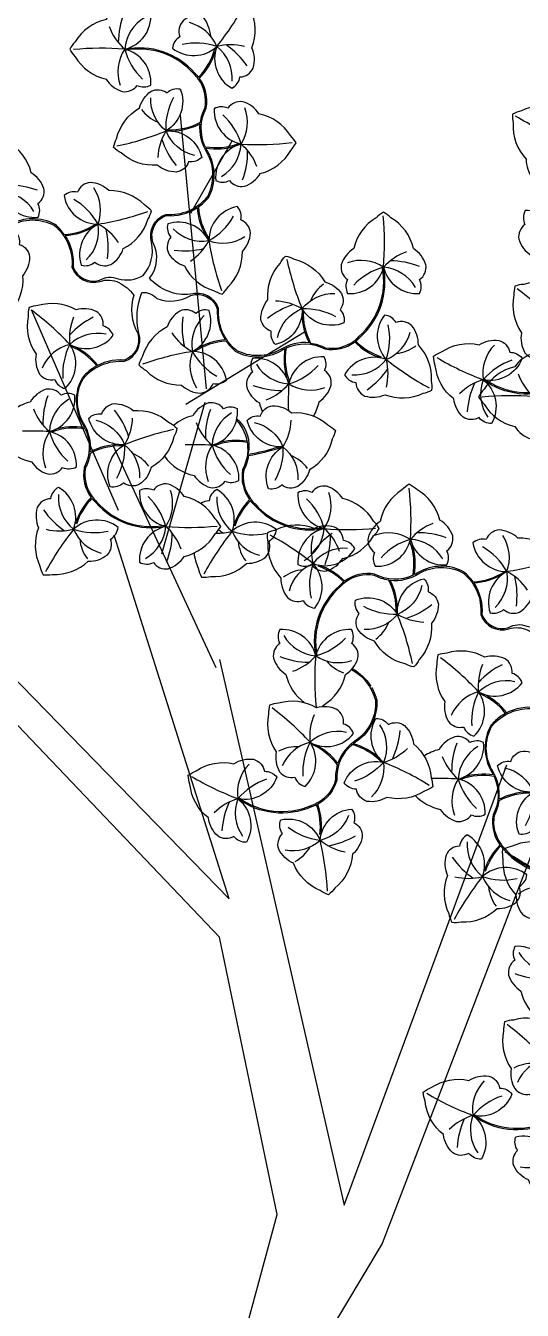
# Model space of a CAD drawing. Header units: millimetres. Extents: x 234.09 to 238.61, y 162.01 to 166.57.
# Drawn here: x 236.8 to 237.402, y 164.106 to 165.661 of the extents above; entities that cross this region are included whole.
import ezdxf

# ---------------------------------------------------------------- set-up
doc = ezdxf.new("R2010")
doc.units = ezdxf.units.MM
for name, color, linetype in [('62', 62, 'Continuous'), ('63', 63, 'Continuous'), ('CauleArvore', 253, 'Continuous')]:
    doc.layers.add(name, color=color, linetype=linetype)

msp = doc.modelspace()

# ---------------------------------------------------------------- linework, layer by layer
at = {"layer": '62'}
for points in [[(237.0651, 165.6359, 0.127493), (237.0316, 165.6358, 0.236268), (236.9984, 165.6648)], [(237.0501, 165.594, 0.249386), (237.0316, 165.6358, 0.13922), (236.9897, 165.6381, 0.13922)], [(236.9605, 165.5015, -0.127493), (236.9701, 165.5336, -0.236268), (236.9517, 165.5736)], [(237.005, 165.504, -0.249386), (236.9701, 165.5336, -0.13922), (236.9797, 165.5744, -0.13922)], [(237.0374, 165.4786, 0.249386), (237.061, 165.5177, 0.13922), (237.0388, 165.5533, 0.13922)], [(237.0803, 165.4904, 0.127493), (237.061, 165.5177, 0.236268), (237.0656, 165.5615)], [(236.81, 165.4362, 0.249386), (236.7708, 165.4598, 0.13922), (236.7352, 165.4376, 0.13922)], [(236.9126, 165.3984, 0.127493), (236.8877, 165.4208, 0.236268), (236.8826, 165.4646)], [(236.8733, 165.3774, 0.249386), (236.8877, 165.4208, 0.13922), (236.8582, 165.4507, 0.13922)], [(236.9786, 165.4153, 0.249386), (237.022, 165.4008, 0.13922), (237.0519, 165.4303, 0.13922)], [(236.9996, 165.376, 0.127493), (237.022, 165.4008, 0.236268), (237.0657, 165.4059)], [(237.1027, 165.3281, -0.127493), (237.1348, 165.3185, -0.236268), (237.1748, 165.3368)], [(237.1052, 165.2836, -0.249386), (237.1348, 165.3185, -0.13922), (237.1756, 165.3088, -0.13922)], [(236.8581, 165.3083, 0.127493), (236.8534, 165.2752, 0.236268), (236.82, 165.2465)], [(237.0164, 165.31, 0.249386), (237.002, 165.2666, 0.13922), (237.0315, 165.2367, 0.13922)], [(236.8975, 165.2874, 0.249386), (236.8534, 165.2752, 0.13922), (236.8452, 165.234, 0.13922)], [(236.9771, 165.289, 0.127493), (237.002, 165.2666, 0.236268), (237.0071, 165.2228)], [(237.1952, 165.2385, 0.249386), (237.237, 165.257, 0.13922), (237.2393, 165.2989, 0.13922)], [(237.2371, 165.2235, 0.127493), (237.237, 165.257, 0.236268), (237.266, 165.2901)], [(237.0797, 165.2512, 0.249386), (237.1189, 165.2275, 0.13922), (237.1545, 165.2498, 0.13922)], [(237.0916, 165.2082, 0.127493), (237.1189, 165.2275, 0.236268), (237.1627, 165.223)], [(236.8094, 165.197, 0.127493), (236.8287, 165.1697, 0.236268), (236.8241, 165.1259)], [(236.8524, 165.2088, 0.249386), (236.8287, 165.1697, 0.13922), (236.8509, 165.134, 0.13922)], [(236.8848, 165.1834, -0.249386), (236.9197, 165.1538, -0.13922), (236.91, 165.1129, -0.13922)], [(236.9292, 165.1859, -0.127493), (236.9197, 165.1538, -0.236268), (236.938, 165.1138)], [(237.0065, 165.1805, 0.127493), (237.0258, 165.1532, 0.236268), (237.0212, 165.1094)], [(237.0494, 165.1923, 0.249386), (237.0258, 165.1532, 0.13922), (237.048, 165.1175, 0.13922)], [(237.0768, 165.1808, -0.249386), (237.1117, 165.1512, -0.13922), (237.102, 165.1103, -0.13922)], [(237.1212, 165.1833, -0.127493), (237.1117, 165.1512, -0.236268), (237.13, 165.1112)], [(236.8397, 165.0934, 0.249386), (236.8581, 165.0515, 0.13922), (236.9, 165.0492, 0.13922)], [(237.0317, 165.0908, 0.249386), (237.0501, 165.0489, 0.13922), (237.092, 165.0466, 0.13922)], [(237.2936, 165.0585, 0.127493), (237.2663, 165.0392, 0.236268), (237.2225, 165.0438)], [(236.8247, 165.0514, 0.127493), (236.8581, 165.0515, 0.236268), (236.8913, 165.0226)], [(237.0306, 165.0468, 0.073906), (237.0501, 165.0489, 0.236268), (237.0833, 165.02)], [(237.1481, 165.0433, 0.127493), (237.1482, 165.0098, 0.236268), (237.1193, 164.9766)], [(237.3055, 165.0156, 0.249386), (237.2663, 165.0392, 0.13922), (237.2307, 165.017, 0.13922)], [(237.4081, 164.9778, 0.127493), (237.3832, 165.0002, 0.236268), (237.3781, 165.0439)], [(237.1901, 165.0283, 0.249386), (237.1482, 165.0098, 0.13922), (237.1459, 164.9679, 0.13922)], [(237.3688, 164.9568, 0.249386), (237.3832, 165.0002, 0.13922), (237.3537, 165.0301, 0.13922)], [(237.28, 164.9832, -0.249386), (237.2505, 164.9483, -0.13922), (237.2096, 164.9579, -0.13922)], [(237.2825, 164.9387, -0.127493), (237.2505, 164.9483, -0.236268), (237.2104, 164.9299)], [(237.3536, 164.8877, 0.127493), (237.3489, 164.8545, 0.236268), (237.3155, 164.8258)], [(237.393, 164.8668, 0.249386), (237.3489, 164.8545, 0.13922), (237.3406, 164.8134, 0.13922)], [(237.1495, 164.8266, 0.127493), (237.1446, 164.7935, 0.236268), (237.111, 164.7651)], [(237.1887, 164.8054, 0.249386), (237.1446, 164.7935, 0.13922), (237.136, 164.7524, 0.13922)], [(237.2289, 164.8147, -0.249386), (237.2336, 164.7692, -0.13922), (237.1984, 164.7464, -0.13922)], [(237.2627, 164.7858, -0.127493), (237.2336, 164.7692, -0.236268), (237.2192, 164.7276)], [(237.3049, 164.7764, 0.127493), (237.3242, 164.749, 0.236268), (237.3196, 164.7052)], [(237.3478, 164.7882, 0.249386), (237.3242, 164.749, 0.13922), (237.3464, 164.7134, 0.13922)], [(237.3802, 164.7627, -0.249386), (237.4152, 164.7332, -0.13922), (237.4055, 164.6923, -0.13922)], [(237.1913, 164.7048, -0.249386), (237.1568, 164.6748, -0.13922), (237.1179, 164.6905, -0.13922)], [(237.1871, 164.6605, -0.127493), (237.1568, 164.6748, -0.236268), (237.1145, 164.6627)], [(237.3351, 164.6728, 0.249386), (237.3536, 164.6309, 0.13922), (237.3955, 164.6286, 0.13922)], [(237.3202, 164.6308, 0.127493), (237.3536, 164.6309, 0.236268), (237.3868, 164.602)], [(237.4344, 164.4431, 0.127493), (237.4295, 164.41, 0.236268), (237.3959, 164.3816)], [(237.472, 164.277, -0.127493), (237.4417, 164.2913, -0.236268), (237.3994, 164.2792)]]:
    msp.add_lwpolyline(points, format="xyb", dxfattribs=at)
for centre, radius, start, end in [((237.0107, 165.6398), 0.0985, 158.483, 179.4589), ((236.7683, 165.8475), 0.3378, 321.2118, 331.7714), ((236.9641, 165.6825), 0.0667, 199.4906, 228.5531), ((236.9686, 165.6288), 0.0487, 119.6574, 175.67), ((236.9778, 165.6436), 0.0467, 5.6141, 37.1536), ((236.8909, 165.2959), 0.3378, 85.0591, 95.6188), ((236.9609, 165.6052), 0.0492, 146.1879, 199.3614), ((236.9943, 165.6522), 0.0768, 194.8643, 226.5674), ((236.9872, 165.5565), 0.0985, 34.6356, 55.6115), ((236.9779, 165.5874), 0.0467, 216.393, 247.9324), ((237.2339, 165.2537), 0.3378, 51.2118, 61.7714), ((236.8417, 165.8461), 0.3378, 281.7752, 292.3348), ((237.0588, 165.5537), 0.0985, 197.935, 218.9109), ((237.0828, 165.8549), 0.3378, 266.2981, 276.8577), ((236.9705, 165.5085), 0.0985, 339.7219, 0.6979), ((236.7801, 165.3694), 0.0985, 69.7219, 90.6979), ((236.835, 165.7545), 0.3378, 278.9788, 289.5384), ((236.8971, 165.3977), 0.3378, 355.0591, 5.6188), ((236.8419, 165.487), 0.079, 273.5334, 303.1581), ((236.8015, 165.3919), 0.0985, 352.4026, 13.3785), ((237.3557, 165.4535), 0.3378, 188.9788, 199.5384), ((236.9931, 165.487), 0.0985, 262.4026, 283.3785), ((237.2837, 165.3244), 0.0667, 109.4906, 138.5531), ((237.4473, 165.4469), 0.3378, 191.7752, 202.3348), ((237.2063, 165.3277), 0.0492, 56.1879, 109.3614), ((237.2534, 165.2943), 0.0768, 104.8643, 136.5674), ((237.23, 165.32), 0.0487, 29.6574, 85.67), ((237.241, 165.2779), 0.0985, 68.483, 89.4589), ((237.1886, 165.3107), 0.0467, 126.393, 157.9324), ((237.1929, 165.0724), 0.3378, 42.5222, 53.0818), ((237.1549, 165.2298), 0.0985, 107.935, 128.9109), ((236.6062, 165.0449), 0.3378, 42.9618, 53.5214), ((236.9256, 165.2198), 0.0985, 116.3856, 137.3616), ((237.0882, 165.2955), 0.0985, 172.4026, 193.3785), ((237.2447, 165.3108), 0.0467, 275.6141, 307.1536), ((237.4031, 165.2399), 0.0492, 135.4956, 188.6691), ((237.0547, 164.9329), 0.3378, 98.9788, 109.5384), ((237.4487, 165.5203), 0.3378, 231.2118, 241.7714), ((237.4712, 165.5495), 0.3378, 239.2382, 249.7979), ((237.4134, 165.183), 0.0768, 108.2896, 139.9927), ((237.1577, 165.3014), 0.0985, 304.6356, 325.6115), ((237.1096, 165.318), 0.0985, 249.7219, 270.6979), ((237.456, 165.2057), 0.3378, 176.2981, 181.7574), ((237.3732, 165.1684), 0.0667, 106.3039, 135.3664), ((237.4335, 165.1873), 0.0985, 155.3981, 176.374), ((237.4, 165.2151), 0.0487, 159.187, 215.1996), ((237.4596, 165.2619), 0.0667, 199.4906, 228.5531), ((236.9192, 165.1789), 0.0985, 159.7219, 180.6979), ((237.3864, 164.8753), 0.3378, 85.0591, 95.6188), ((236.831, 165.1337), 0.0985, 17.935, 38.9109), ((237.1162, 165.1624), 0.0985, 159.7219, 180.6979), ((236.8069, 164.8325), 0.3378, 86.2981, 91.8134), ((237.0481, 164.8413), 0.3378, 101.7752, 112.3348), ((237.004, 164.816), 0.3378, 86.2981, 91.8134), ((236.9118, 165.1), 0.0467, 36.393, 67.9324), ((237.1038, 165.0974), 0.0467, 36.393, 67.9324), ((236.9292, 165.061), 0.3378, 356.2981, 6.8577), ((236.8955, 165.0351), 0.0768, 14.8643, 46.5674), ((236.9289, 165.0822), 0.0492, 326.1879, 19.3614), ((237.0875, 165.0325), 0.0768, 14.8643, 46.5674), ((237.1209, 165.0796), 0.0492, 326.1879, 19.3614), ((236.9026, 165.1309), 0.0985, 214.6356, 235.6115), ((236.9212, 165.0585), 0.0487, 299.6574, 355.67), ((236.9988, 165.3914), 0.3378, 265.0591, 275.6188), ((236.9256, 165.0049), 0.0667, 19.4906, 48.5531), ((237.1215, 164.8399), 0.3378, 141.2118, 151.7714), ((236.912, 165.0438), 0.0467, 185.6141, 217.1536), ((236.8791, 165.0476), 0.0985, 338.483, 359.4589), ((237.3135, 164.8373), 0.3378, 141.2118, 151.7714), ((237.0946, 165.1283), 0.0985, 231.9295, 235.6115), ((236.9366, 164.7465), 0.3378, 51.2118, 61.7714), ((237.1132, 165.0559), 0.0487, 299.6574, 355.67), ((237.2276, 164.9654), 0.0985, 124.6356, 145.6115), ((237.1908, 165.3888), 0.3378, 265.0591, 275.6188), ((237.1176, 165.0023), 0.0667, 19.4906, 48.5531), ((237.0711, 165.045), 0.0985, 338.483, 359.4589), ((237.2756, 164.9487), 0.0985, 69.7219, 90.6979), ((237.1039, 165.0412), 0.0467, 185.6141, 217.1536), ((237.3305, 165.3339), 0.3378, 278.9788, 289.5384), ((237.1405, 164.956), 0.0467, 95.6141, 127.1536), ((237.3374, 165.0664), 0.079, 273.5334, 303.1581), ((237.297, 164.9713), 0.0985, 352.4026, 13.3785), ((237.2303, 165.037), 0.0985, 287.935, 308.9109), ((236.938, 164.8199), 0.3378, 11.7752, 22.3348), ((237.1967, 164.9561), 0.0467, 306.393, 337.9324), ((237.1552, 164.9468), 0.0487, 209.6574, 265.67), ((237.1318, 164.9725), 0.0768, 284.8643, 316.5674), ((237.1015, 164.9423), 0.0667, 289.4906, 318.5531), ((237.4881, 164.8691), 0.3378, 175.0591, 185.6188), ((237.1789, 164.9391), 0.0492, 236.1879, 289.3614), ((237.1442, 164.9889), 0.0985, 248.483, 269.4589), ((237.2005, 164.9218), 0.0467, 219.4615, 251.001), ((237.1017, 164.6243), 0.3378, 42.9618, 53.5214), ((237.4211, 164.7992), 0.0985, 116.3856, 137.3616), ((236.8956, 164.5652), 0.3378, 42.5222, 53.0818), ((237.1557, 164.8161), 0.0985, 334.1591, 355.1351), ((237.4147, 164.7583), 0.0985, 159.7219, 180.6979), ((237.1288, 164.7415), 0.0467, 86.9246, 118.464), ((237.1058, 164.7326), 0.0492, 135.4956, 188.6691), ((237.1101, 164.4548), 0.3378, 57.9993, 68.5589), ((237.1739, 165.0423), 0.3378, 239.2382, 249.7979), ((237.1161, 164.6758), 0.0768, 108.2896, 139.9927), ((237.3024, 164.4119), 0.3378, 86.2981, 91.8134), ((237.0759, 164.6612), 0.0667, 106.3039, 135.3664), ((237.1362, 164.6801), 0.0985, 155.3981, 176.374), ((237.1027, 164.7079), 0.0487, 159.187, 215.1996), ((237.1503, 164.7655), 0.0985, 279.2455, 300.2214), ((237.1048, 164.6907), 0.0467, 297.7034, 329.2429), ((236.8285, 164.5951), 0.3378, 3.0856, 13.6452), ((237.398, 164.7103), 0.0985, 214.6356, 235.6115), ((237.2215, 164.363), 0.3378, 51.2118, 61.7714), ((237.6169, 164.4193), 0.3378, 141.2118, 151.7714), ((237.4074, 164.6232), 0.0467, 185.6141, 217.1536), ((237.4254, 164.5725), 0.0467, 95.6141, 127.1536), ((237.4401, 164.5633), 0.0487, 209.6574, 265.67), ((237.4291, 164.6053), 0.0985, 248.483, 269.4589), ((237.1805, 164.1817), 0.3378, 42.5222, 53.0818), ((237.4137, 164.358), 0.0467, 86.9246, 118.464), ((237.3907, 164.3491), 0.0492, 135.4956, 188.6691), ((237.4588, 164.6588), 0.3378, 239.2382, 249.7979), ((237.401, 164.2923), 0.0768, 108.2896, 139.9927), ((237.3608, 164.2777), 0.0667, 106.3039, 135.3664), ((237.3876, 164.3244), 0.0487, 159.187, 215.1996), ((237.4211, 164.2966), 0.0985, 155.3981, 176.374)]:
    msp.add_arc(centre, radius, start, end, dxfattribs=at)
at = {"layer": '63'}
for points in [[(237.0316, 165.6358, 0.367619), (237.05, 165.5853, 0.244009), (237.0596, 165.599, 0.287728), (237.0758, 165.6098, 0.1746), (237.0742, 165.6344, 0.205226), (237.0725, 165.6807, 0.068851), (237.0687, 165.6912, 0.068851), (237.0575, 165.6907, 0.205226), (237.0141, 165.6747, 0.1746), (236.9907, 165.6669, 0.287728), (236.9869, 165.6477, 0.244009), (236.9778, 165.6337, 0.367619)], [(236.8975, 165.6687, 0.205226), (236.86, 165.6415, 0.068851), (236.8534, 165.6325, 0.068851), (236.86, 165.6235, 0.205226), (236.8975, 165.5963, 0.1746), (236.917, 165.5813, 0.287728), (236.935, 165.5888, 0.244009), (236.9517, 165.5891, 0.367619), (236.92, 165.6325, 0.367619), (236.9517, 165.676, 0.244009), (236.935, 165.6762, 0.287728), (236.917, 165.6837, 0.1746)], [(236.9701, 165.5336, -0.367619), (237.0133, 165.5016, -0.244009), (236.9975, 165.4963, -0.287728), (236.9825, 165.4838, -0.1746), (236.9594, 165.4923, -0.205226), (236.9155, 165.5071, -0.068851), (236.9065, 165.5137, -0.068851), (236.9101, 165.5242, -0.205226), (236.9378, 165.5614, -0.1746), (236.9519, 165.5816, -0.287728), (236.9713, 165.5798, -0.244009), (236.9873, 165.5845, -0.367619)], [(237.061, 165.5177, 0.367619), (237.0303, 165.4736, 0.244009), (237.047, 165.4737, 0.287728), (237.0651, 165.4666, 0.1746), (237.0843, 165.482, 0.205226), (237.1212, 165.51, 0.068851), (237.1276, 165.5192, 0.068851), (237.1208, 165.528, 0.205226), (237.0827, 165.5544, 0.1746), (237.0629, 165.569, 0.287728), (237.0451, 165.5611, 0.244009), (237.0284, 165.5605, 0.367619)], [(237.4455, 165.517, 0.367619), (237.496, 165.5355, 0.244009), (237.4823, 165.545, 0.287728), (237.4715, 165.5612, 0.1746), (237.447, 165.5596, 0.205226), (237.4007, 165.5579, 0.068851), (237.3901, 165.5541, 0.068851), (237.3906, 165.543, 0.205226), (237.4066, 165.4995, 0.1746), (237.4145, 165.4762, 0.287728), (237.4336, 165.4724, 0.244009), (237.4476, 165.4633, 0.367619)], [(236.7708, 165.4598, 0.367619), (236.815, 165.4291, 0.244009), (236.8149, 165.4458, 0.287728), (236.822, 165.4639, 0.1746), (236.8066, 165.4831, 0.205226), (236.7785, 165.52, 0.068851), (236.7694, 165.5265, 0.068851), (236.7605, 165.5196, 0.205226), (236.7341, 165.4815, 0.1746), (236.7196, 165.4617, 0.287728), (236.7274, 165.4439, 0.244009), (236.7281, 165.4272, 0.367619)], [(236.8877, 165.4208, 0.367619), (236.8674, 165.371, 0.244009), (236.8837, 165.3748, 0.287728), (236.903, 165.3718, 0.1746), (236.9183, 165.3911, 0.205226), (236.9481, 165.4265, 0.068851), (236.9524, 165.4368, 0.068851), (236.9438, 165.444, 0.205226), (236.9009, 165.4614, 0.1746), (236.8783, 165.4713, 0.287728), (236.8627, 165.4596, 0.244009), (236.8465, 165.4554, 0.367619)], [(237.022, 165.4008, 0.367619), (236.9722, 165.4211, 0.244009), (236.9759, 165.4049, 0.287728), (236.973, 165.3856, 0.1746), (236.9923, 165.3703, 0.205226), (237.0277, 165.3404, 0.068851), (237.038, 165.3361, 0.068851), (237.0452, 165.3447, 0.205226), (237.0626, 165.3877, 0.1746), (237.0724, 165.4102, 0.287728), (237.0608, 165.4259, 0.244009), (237.0566, 165.442, 0.367619)], [(237.2699, 165.3911, 0.205226), (237.2427, 165.4286, 0.068851), (237.2337, 165.4352, 0.068851), (237.2247, 165.4286, 0.205226), (237.1975, 165.3911, 0.1746), (237.1825, 165.3716, 0.287728), (237.19, 165.3536, 0.244009), (237.1902, 165.3369, 0.367619), (237.2337, 165.3686, 0.367619), (237.2772, 165.3369, 0.244009), (237.2774, 165.3536, 0.287728), (237.2849, 165.3716, 0.1746)], [(236.755, 165.3689, -0.367619), (236.787, 165.4121, -0.244009), (236.7922, 165.3963, -0.287728), (236.8047, 165.3813, -0.1746), (236.7963, 165.3582, -0.205226), (236.7815, 165.3143, -0.068851), (236.7749, 165.3053, -0.068851), (236.7643, 165.3089, -0.205226), (236.7271, 165.3366, -0.1746), (236.707, 165.3507, -0.287728), (236.7088, 165.3701, -0.244009), (236.704, 165.3861, -0.367619)], [(237.1348, 165.3185, -0.367619), (237.1028, 165.2752, -0.244009), (237.0975, 165.2911, -0.287728), (237.085, 165.306, -0.1746), (237.0935, 165.3291, -0.205226), (237.1082, 165.3731, -0.068851), (237.1148, 165.3821, -0.068851), (237.1254, 165.3784, -0.205226), (237.1626, 165.3508, -0.1746), (237.1827, 165.3367, -0.287728), (237.181, 165.3172, -0.244009), (237.1857, 165.3012, -0.367619)], [(237.4419, 165.3007, 0.367619), (237.4946, 165.3113, 0.244009), (237.4825, 165.3228, 0.287728), (237.4743, 165.3405, 0.1746), (237.4498, 165.3426, 0.205226), (237.4037, 165.3479, 0.068851), (237.3928, 165.3458, 0.068851), (237.3916, 165.3347, 0.205226), (237.4008, 165.2893, 0.1746), (237.405, 165.265, 0.287728), (237.4233, 165.2584, 0.244009), (237.4358, 165.2473, 0.367619)], [(236.8534, 165.2752, 0.367619), (236.9061, 165.2862, 0.244009), (236.8939, 165.2975, 0.287728), (236.8855, 165.3152, 0.1746), (236.861, 165.3171, 0.205226), (236.8149, 165.3221, 0.068851), (236.804, 165.3198, 0.068851), (236.8029, 165.3087, 0.205226), (236.8125, 165.2634, 0.1746), (236.8169, 165.2392, 0.287728), (236.8353, 165.2327, 0.244009), (236.8478, 165.2217, 0.367619)], [(237.002, 165.2666, 0.367619), (237.0223, 165.3164, 0.244009), (237.006, 165.3126, 0.287728), (236.9868, 165.3156, 0.1746), (236.9714, 165.2963, 0.205226), (236.9416, 165.2609, 0.068851), (236.9373, 165.2505, 0.068851), (236.9459, 165.2434, 0.205226), (236.9889, 165.226, 0.1746), (237.0114, 165.2161, 0.287728), (237.0271, 165.2277, 0.244009), (237.0432, 165.232, 0.367619)], [(237.237, 165.257, 0.367619), (237.1865, 165.2385, 0.244009), (237.2002, 165.229, 0.287728), (237.211, 165.2127, 0.1746), (237.2355, 165.2143, 0.205226), (237.2818, 165.2161, 0.068851), (237.2924, 165.2198, 0.068851), (237.2919, 165.231, 0.205226), (237.2759, 165.2745, 0.1746), (237.268, 165.2978, 0.287728), (237.2489, 165.3016, 0.244009), (237.2349, 165.3107, 0.367619)], [(237.3187, 165.2092, -0.205226), (237.2964, 165.2498, -0.068851), (237.2942, 165.2608, -0.068851), (237.304, 165.2661, -0.205226), (237.3495, 165.2748, -0.1746), (237.3735, 165.2801, -0.287728), (237.3866, 165.2656, -0.244009), (237.4017, 165.2583, -0.367619), (237.3545, 165.2324, -0.367619), (237.3647, 165.1796, -0.244009), (237.3495, 165.1865, -0.287728), (237.33, 165.1873, -0.1746)], [(237.393, 165.2481, 0.205226), (237.3555, 165.2209, 0.068851), (237.3488, 165.2119, 0.068851), (237.3555, 165.2029, 0.205226), (237.393, 165.1757, 0.1746), (237.4125, 165.1607, 0.287728), (237.4305, 165.1682, 0.244009), (237.4472, 165.1684, 0.367619), (237.4155, 165.2119, 0.367619), (237.4472, 165.2554, 0.244009), (237.4305, 165.2556, 0.287728), (237.4125, 165.2631, 0.1746)], [(236.9197, 165.1538, -0.367619), (236.8764, 165.1858, -0.244009), (236.8923, 165.191, -0.287728), (236.9072, 165.2036, -0.1746), (236.9303, 165.1951, -0.205226), (236.9742, 165.1803, -0.068851), (236.9833, 165.1737, -0.068851), (236.9796, 165.1631, -0.205226), (236.952, 165.126, -0.1746), (236.9378, 165.1058, -0.287728), (236.9184, 165.1076, -0.244009), (236.9024, 165.1028, -0.367619)], [(237.1117, 165.1512, -0.367619), (237.0684, 165.1832, -0.244009), (237.0843, 165.1884, -0.287728), (237.0992, 165.201, -0.1746), (237.1223, 165.1925, -0.205226), (237.1662, 165.1777, -0.068851), (237.1753, 165.1711, -0.068851), (237.1716, 165.1605, -0.205226), (237.144, 165.1234, -0.1746), (237.1298, 165.1032, -0.287728), (237.1104, 165.105, -0.244009), (237.0944, 165.1002, -0.367619)], [(236.8581, 165.0515, 0.367619), (236.8397, 165.1021, 0.244009), (236.8302, 165.0883, 0.287728), (236.8139, 165.0776, 0.1746), (236.8155, 165.053, 0.205226), (236.8172, 165.0067, 0.068851), (236.821, 164.9962, 0.068851), (236.8322, 164.9967, 0.205226), (236.8757, 165.0127, 0.1746), (236.899, 165.0205, 0.287728), (236.9028, 165.0396, 0.244009), (236.9119, 165.0537, 0.367619)], [(236.9922, 165.0186, 0.205226), (237.0297, 165.0459, 0.068851), (237.0364, 165.0549, 0.068851), (237.0297, 165.0639, 0.205226), (236.9922, 165.0911, 0.1746), (236.9727, 165.1061, 0.287728), (236.9547, 165.0986, 0.244009), (236.938, 165.0983, 0.367619), (236.9697, 165.0549, 0.367619), (236.938, 165.0114, 0.244009), (236.9547, 165.0111, 0.287728), (236.9727, 165.0036, 0.1746)], [(237.1842, 165.016, 0.205226), (237.2217, 165.0433, 0.068851), (237.2284, 165.0523, 0.068851), (237.2217, 165.0613, 0.205226), (237.1842, 165.0885, 0.1746), (237.1647, 165.1035, 0.287728), (237.1467, 165.096, 0.244009), (237.13, 165.0957, 0.367619), (237.1617, 165.0523, 0.367619), (237.13, 165.0088, 0.244009), (237.1467, 165.0085, 0.287728), (237.1647, 165.001, 0.1746)], [(237.2663, 165.0392, 0.367619), (237.3105, 165.0085, 0.244009), (237.3104, 165.0252, 0.287728), (237.3175, 165.0433, 0.1746), (237.302, 165.0625, 0.205226), (237.274, 165.0994, 0.068851), (237.2649, 165.1058, 0.068851), (237.256, 165.099, 0.205226), (237.2296, 165.0609, 0.1746), (237.215, 165.0411, 0.287728), (237.2229, 165.0233, 0.244009), (237.2235, 165.0066, 0.367619)], [(237.1482, 165.0098, 0.367619), (237.1987, 165.0282, 0.244009), (237.185, 165.0378, 0.287728), (237.1742, 165.054, 0.1746), (237.1497, 165.0524, 0.205226), (237.1034, 165.0507, 0.068851), (237.0929, 165.0469, 0.068851), (237.0934, 165.0357, 0.205226), (237.1093, 164.9923, 0.1746), (237.1172, 164.9689, 0.287728), (237.1363, 164.9651, 0.244009), (237.1503, 164.956, 0.367619)], [(237.3832, 165.0002, 0.367619), (237.3629, 164.9504, 0.244009), (237.3792, 164.9541, 0.287728), (237.3985, 164.9512, 0.1746), (237.4138, 164.9704, 0.205226), (237.4436, 165.0059, 0.068851), (237.4479, 165.0162, 0.068851), (237.4393, 165.0234, 0.205226), (237.3964, 165.0408, 0.1746), (237.3738, 165.0506, 0.287728), (237.3581, 165.039, 0.244009), (237.342, 165.0348, 0.367619)], [(237.2505, 164.9483, -0.367619), (237.2825, 164.9915, -0.244009), (237.2877, 164.9757, -0.287728), (237.3002, 164.9607, -0.1746), (237.2917, 164.9376, -0.205226), (237.277, 164.8937, -0.068851), (237.2704, 164.8847, -0.068851), (237.2598, 164.8883, -0.205226), (237.2226, 164.916, -0.1746), (237.2025, 164.9301, -0.287728), (237.2042, 164.9495, -0.244009), (237.1995, 164.9655, -0.367619)], [(237.3489, 164.8545, 0.367619), (237.4016, 164.8655, 0.244009), (237.3894, 164.8769, 0.287728), (237.381, 164.8946, 0.1746), (237.3565, 164.8965, 0.205226), (237.3104, 164.9014, 0.068851), (237.2995, 164.8992, 0.068851), (237.2984, 164.8881, 0.205226), (237.3079, 164.8427, 0.1746), (237.3124, 164.8185, 0.287728), (237.3307, 164.812, 0.244009), (237.3433, 164.801, 0.367619)], [(237.1446, 164.7935, 0.367619), (237.1973, 164.8041, 0.244009), (237.1852, 164.8156, 0.287728), (237.177, 164.8333, 0.1746), (237.1525, 164.8354, 0.205226), (237.1064, 164.8407, 0.068851), (237.0955, 164.8386, 0.068851), (237.0943, 164.8274, 0.205226), (237.1035, 164.782, 0.1746), (237.1077, 164.7578, 0.287728), (237.1261, 164.7512, 0.244009), (237.1385, 164.7401, 0.367619)], [(237.2336, 164.7692, -0.367619), (237.2245, 164.8223, -0.244009), (237.2396, 164.8151, -0.287728), (237.2591, 164.8138, -0.1746), (237.2699, 164.7917, -0.205226), (237.2914, 164.7506, -0.068851), (237.2933, 164.7396, -0.068851), (237.2834, 164.7345, -0.205226), (237.2377, 164.7268, -0.1746), (237.2136, 164.722, -0.287728), (237.2008, 164.7367, -0.244009), (237.1859, 164.7444, -0.367619)], [(237.4152, 164.7332, -0.367619), (237.3719, 164.7652, -0.244009), (237.3878, 164.7704, -0.287728), (237.4027, 164.7829, -0.1746), (237.4258, 164.7745, -0.205226), (237.4697, 164.7597, -0.068851), (237.4787, 164.7531, -0.068851), (237.4751, 164.7425, -0.205226), (237.4475, 164.7053, -0.1746), (237.4333, 164.6852, -0.287728), (237.4139, 164.687, -0.244009), (237.3979, 164.6822, -0.367619)], [(237.0214, 164.702, -0.205226), (236.9991, 164.7426, -0.068851), (236.9969, 164.7535, -0.068851), (237.0067, 164.7589, -0.205226), (237.0522, 164.7676, -0.1746), (237.0762, 164.7729, -0.287728), (237.0894, 164.7584, -0.244009), (237.1044, 164.7511, -0.367619), (237.0572, 164.7252, -0.367619), (237.0674, 164.6724, -0.244009), (237.0522, 164.6793, -0.287728), (237.0327, 164.6801, -0.1746)], [(237.1568, 164.6748, -0.367619), (237.195, 164.7127, -0.244009), (237.1978, 164.6962, -0.287728), (237.2079, 164.6796, -0.1746), (237.196, 164.658, -0.205226), (237.1748, 164.6169, -0.068851), (237.1669, 164.6089, -0.068851), (237.157, 164.6141, -0.205226), (237.1244, 164.6471, -0.1746), (237.1066, 164.6641, -0.287728), (237.1113, 164.683, -0.244009), (237.1091, 164.6996, -0.367619)], [(237.3536, 164.6309, 0.367619), (237.3352, 164.6814, 0.244009), (237.3257, 164.6677, 0.287728), (237.3094, 164.657, 0.1746), (237.311, 164.6324, 0.205226), (237.3127, 164.5861, 0.068851), (237.3165, 164.5756, 0.068851), (237.3277, 164.5761, 0.205226), (237.3712, 164.5921, 0.1746), (237.3945, 164.5999, 0.287728), (237.3983, 164.619, 0.244009), (237.4074, 164.633, 0.367619)], [(237.4331, 164.6263, 0.367619), (237.4836, 164.6447, 0.244009), (237.4699, 164.6543, 0.287728), (237.4591, 164.6705, 0.1746), (237.4346, 164.6689, 0.205226), (237.3883, 164.6672, 0.068851), (237.3778, 164.6634, 0.068851), (237.3783, 164.6522, 0.205226), (237.3942, 164.6087, 0.1746), (237.4021, 164.5854, 0.287728), (237.4212, 164.5816, 0.244009), (237.4352, 164.5725, 0.367619)], [(237.4295, 164.41, 0.367619), (237.4822, 164.4206, 0.244009), (237.4701, 164.4321, 0.287728), (237.4619, 164.4498, 0.1746), (237.4374, 164.4519, 0.205226), (237.3913, 164.4572, 0.068851), (237.3804, 164.4551, 0.068851), (237.3792, 164.4439, 0.205226), (237.3884, 164.3985, 0.1746), (237.3926, 164.3743, 0.287728), (237.411, 164.3676, 0.244009), (237.4234, 164.3565, 0.367619)], [(237.3063, 164.3185, -0.205226), (237.284, 164.3591, -0.068851), (237.2818, 164.37, -0.068851), (237.2916, 164.3754, -0.205226), (237.3371, 164.3841, -0.1746), (237.3612, 164.3894, -0.287728), (237.3743, 164.3749, -0.244009), (237.3893, 164.3676, -0.367619), (237.3421, 164.3417, -0.367619), (237.3523, 164.2889, -0.244009), (237.3371, 164.2958, -0.287728), (237.3176, 164.2966, -0.1746)], [(237.4417, 164.2913, -0.367619), (237.4799, 164.3292, -0.244009), (237.4827, 164.3127, -0.287728), (237.4928, 164.2961, -0.1746), (237.4809, 164.2745, -0.205226), (237.4597, 164.2333, -0.068851), (237.4518, 164.2254, -0.068851), (237.4419, 164.2306, -0.205226), (237.4093, 164.2636, -0.1746), (237.3916, 164.2806, -0.287728), (237.3962, 164.2995, -0.244009), (237.394, 164.316, -0.367619)]]:
    msp.add_lwpolyline(points, format="xyb", close=True, dxfattribs=at)
for points in [[(237.0095, 165.5987, 0.036578), (237.0049, 165.6037, 0.26706), (236.92, 165.6325)], [(237.0093, 165.5964, 0.046244), (237.0038, 165.6027, 0.267271), (236.9203, 165.6311, 0.267271)], [(237.0117, 165.5441, -0.086488), (237.0174, 165.5617, 0.20505), (237.0092, 165.5966, 0.20505)], [(237.0175, 165.5145, -0.235468), (237.0189, 165.5612, 0.206382), (237.0104, 165.5974, 0.26706)], [(236.8819, 165.4171, -0.112191), (236.8478, 165.4067, -0.164024), (236.8575, 165.369, 0.399705), (236.8896, 165.3529, -0.242829), (236.9119, 165.3546, 0.204138), (236.9425, 165.3587, 0.235905), (236.9526, 165.3985, -0.403135), (236.9699, 165.4326, 0.242397), (237.0202, 165.4537, 0.261802), (237.0196, 165.5075, -0.170499), (237.0115, 165.5423, 0.20505)], [(237.0093, 165.4418, 0.067526), (237.0215, 165.4528, 0.262665), (237.0209, 165.5083, -0.024866), (237.0183, 165.5128, 0.206382)], [(236.8468, 165.4082, 0.067526), (236.8357, 165.4203, 0.262665), (236.7802, 165.4198, -0.024866), (236.7757, 165.4172, 0.206382)], [(237.1347, 165.3116, 0.111982), (237.1435, 165.2771, 0.170499), (237.1087, 165.2689, -0.261802), (237.0549, 165.2683, -0.242397), (237.0338, 165.3186, 0.403135), (236.9997, 165.3359, -0.246589), (236.9502, 165.3552, 0.297406), (236.9541, 165.3989, -0.399705), (236.9701, 165.4311, 0.164024), (237.0079, 165.4408, 0.112191), (237.0183, 165.4067)], [(237.4559, 165.3437, 0.015462), (237.4578, 165.3454, 0.205226), (237.485, 165.3829, 0.1746), (237.5, 165.4024, 0.287728), (237.4925, 165.4204, 0.244009), (237.4923, 165.4371, 0.367619), (237.4488, 165.4054, 0.367619), (237.4053, 165.4371, 0.244009), (237.4051, 165.4204, 0.287728), (237.3976, 165.4024, 0.1746), (237.4126, 165.3829, 0.205226)], [(236.7551, 165.3758, 0.111982), (236.7463, 165.4103, 0.170499), (236.781, 165.4185, -0.261802), (236.8349, 165.419, -0.242397), (236.856, 165.3688, 0.403135), (236.8901, 165.3515, -0.193811), (236.913, 165.35, -0.110591), (236.9309, 165.335, 0.203779), (236.9357, 165.2885, -0.399705), (236.9196, 165.2563, 0.164024), (236.8818, 165.2466), (236.8804, 165.2456, 0.067526), (236.8683, 165.2345, 0.262665), (236.8688, 165.1791, -0.024866), (236.8714, 165.1745, 0.11396), (236.8352, 165.172)], [(237.1976, 165.2792, 0.046244), (237.2039, 165.2848, 0.267271), (237.2322, 165.3683, 0.267271)], [(237.1998, 165.2791, 0.036578), (237.2049, 165.2837, 0.26706), (237.2337, 165.3686)], [(236.9128, 165.1539, 0.111982), (236.8782, 165.1451, 0.170499), (236.8701, 165.1798, -0.261802), (236.8695, 165.2337, -0.242397), (236.9198, 165.2548, 0.403135), (236.9371, 165.2889, -0.148926), (236.9407, 165.338, -0.248003), (236.959, 165.3306, 0.232235), (237.0001, 165.3345, -0.399705), (237.0322, 165.3184, 0.164024), (237.042, 165.2807, 0.112191), (237.0078, 165.2702)], [(237.0429, 165.2792, 0.067526), (237.054, 165.2671, 0.262665), (237.1095, 165.2676, -0.024866), (237.114, 165.2702, 0.206382)], [(237.1157, 165.271, -0.235468), (237.1624, 165.2697, 0.206382), (237.1986, 165.2781, 0.26706)], [(237.1453, 165.2768, -0.086488), (237.1629, 165.2711, 0.20505), (237.1977, 165.2793, 0.20505)], [(237.1189, 165.2275, 0.367619), (237.0748, 165.2583, 0.244009), (237.0749, 165.2416, 0.287728), (237.0678, 165.2234, 0.1746), (237.0832, 165.2043, 0.048022), (237.0869, 165.1936, 0.068851)], [(237.149, 165.1884, 0.079632), (237.1556, 165.2058, 0.1746), (237.1702, 165.2257, 0.287728), (237.1623, 165.2435, 0.244009), (237.1617, 165.2602, 0.367619), (237.1189, 165.2275, 0.367619)], [(237.4499, 165.2251, -0.036578), (237.4436, 165.2225, -0.26706), (237.3545, 165.2324)], [(237.4507, 165.2272, -0.046244), (237.443, 165.2239, -0.267271), (237.3554, 165.2337, -0.267271)], [(236.8287, 165.1697, 0.367619), (236.8595, 165.2138, 0.244009), (236.8428, 165.2137, 0.287728), (236.8246, 165.2208, 0.1746), (236.8054, 165.2054, 0.084418), (236.7874, 165.1975, 0.068851)], [(237.0258, 165.1532, 0.367619), (237.0565, 165.1973, 0.244009), (237.0398, 165.1972, 0.287728), (237.0217, 165.2043, 0.1746), (237.0025, 165.1889, 0.112126), (236.9792, 165.1771, 0.068851)], [(237.0555, 165.1834, -0.316495), (237.0629, 165.1236, 0.206382), (237.0713, 165.0873, 0.26706)], [(236.7767, 165.1495, 0.150126), (236.807, 165.133, 0.1746), (236.8268, 165.1184, 0.287728), (236.8447, 165.1263, 0.244009), (236.8614, 165.1269, 0.367619), (236.8287, 165.1697, 0.367619)], [(236.8722, 165.1729, -0.235468), (236.8709, 165.1262, 0.206382), (236.8793, 165.0899, 0.26706)], [(236.9681, 165.1397, 0.188629), (237.0041, 165.1165, 0.1746), (237.0239, 165.1019, 0.287728), (237.0417, 165.1098, 0.244009), (237.0584, 165.1104, 0.367619), (237.0258, 165.1532, 0.367619)], [(236.878, 165.1433, -0.086488), (236.8723, 165.1257, 0.20505), (236.8805, 165.0908, 0.20505)], [(237.07, 165.1407, -0.086488), (237.0643, 165.1231, 0.20505), (237.0725, 165.0882, 0.20505)], [(237.3774, 164.9965, -0.112191), (237.3432, 164.9861, -0.164024), (237.353, 164.9483, 0.399705), (237.3851, 164.9323, -0.242829), (237.4074, 164.934, 0.204138), (237.4379, 164.9381, 0.235905), (237.4481, 164.9779, -0.403135), (237.4654, 165.012, 0.242397), (237.5157, 165.0331, 0.261802), (237.5151, 165.0869, -0.170499), (237.507, 165.1217, 0.20505)], [(236.8802, 165.0887, 0.036578), (236.8849, 165.0837, 0.26706), (236.9697, 165.0549)], [(236.8804, 165.091, 0.046244), (236.8859, 165.0847, 0.267271), (236.9694, 165.0563, 0.267271)], [(237.0501, 165.0489, 0.367619), (237.0317, 165.0995, 0.244009), (237.0222, 165.0858, 0.147017), (237.0121, 165.0825, 0.1746)], [(237.0722, 165.0861, 0.036578), (237.0769, 165.0811, 0.26706), (237.1617, 165.0523)], [(237.0724, 165.0884, 0.046244), (237.0779, 165.0821, 0.267271), (237.1614, 165.0537, 0.267271)], [(237.004, 165.0226, 0.082321), (237.0092, 165.0041, 0.068851), (237.013, 164.9936, 0.068851), (237.0242, 164.9941, 0.205226), (237.0677, 165.0101, 0.1746), (237.091, 165.0179, 0.287728), (237.0948, 165.037, 0.244009), (237.1039, 165.0511, 0.367619), (237.0501, 165.0489, 0.367619)], [(237.2696, 164.9957, -0.235468), (237.2228, 164.9971, 0.206382), (237.1866, 164.9886, 0.26706)], [(237.2399, 164.9899, -0.086488), (237.2223, 164.9956, 0.20505), (237.1875, 164.9874, 0.20505)], [(237.2506, 164.9552, 0.111982), (237.2417, 164.9897, 0.170499), (237.2765, 164.9978, -0.261802), (237.3304, 164.9984, -0.242397), (237.3515, 164.9481, 0.403135), (237.3856, 164.9308, -0.193811), (237.4084, 164.9293, -0.110591), (237.4264, 164.9144, 0.203779), (237.4311, 164.8678, -0.399705), (237.4151, 164.8357, 0.164024), (237.3773, 164.826), (237.3759, 164.825, 0.067526), (237.3638, 164.8139, 0.262665), (237.3643, 164.7584, -0.024866), (237.3669, 164.7539, 0.11396), (237.3307, 164.7513)], [(237.3423, 164.9875, 0.067526), (237.3312, 164.9996, 0.262665), (237.2757, 164.9991, -0.024866), (237.2712, 164.9965, 0.206382)], [(237.1854, 164.9877, 0.036578), (237.1803, 164.9831, 0.26706), (237.1515, 164.8982)], [(237.1877, 164.9875, 0.046244), (237.1814, 164.982, 0.267271), (237.153, 164.8985, 0.267271)], [(237.1587, 164.8365, 0.015462), (237.1605, 164.8382, 0.205226), (237.1877, 164.8757, 0.1746), (237.2027, 164.8952, 0.287728), (237.1952, 164.9132, 0.244009), (237.195, 164.9299, 0.367619), (237.1515, 164.8982, 0.367619), (237.108, 164.9299, 0.244009), (237.1078, 164.9132, 0.287728), (237.1003, 164.8952, 0.1746), (237.1153, 164.8757, 0.205226)], [(237.4082, 164.7333, 0.111982), (237.3737, 164.7245, 0.170499), (237.3656, 164.7592, -0.261802), (237.365, 164.8131, -0.242397), (237.4153, 164.8342, 0.403135), (237.4326, 164.8683, -0.148926), (237.4362, 164.9174, -0.248003), (237.4545, 164.91, 0.232235), (237.4956, 164.9139, -0.399705), (237.5277, 164.8978, 0.164024), (237.5375, 164.86, 0.112191), (237.5033, 164.8496)], [(237.1958, 164.8827, -0.128833), (237.2182, 164.8614, -0.262665)], [(237.1153, 164.8757, 0.180009), (237.1378, 164.8414, 0.068851)], [(237.1948, 164.8816, -0.206326), (237.2239, 164.8445, -0.261802), (237.2005, 164.796, 0.170499), (237.1784, 164.768, -0.20505)], [(237.2191, 164.8599, -0.067526), (237.2254, 164.8448, -0.262665), (237.2013, 164.7948, 0.024866), (237.1971, 164.7918, -0.206382)], [(237.1957, 164.7906, 0.235468), (237.177, 164.7478, -0.206382), (237.154, 164.7186, -0.26706)], [(237.3242, 164.749, 0.367619), (237.355, 164.7932, 0.244009), (237.3383, 164.7931, 0.287728), (237.3201, 164.8002, 0.1746), (237.3009, 164.7848, 0.084418), (237.2829, 164.7768, 0.068851)], [(237.1778, 164.7663, 0.086488), (237.1755, 164.7479, -0.20505), (237.1532, 164.7199, -0.20505)], [(237.2722, 164.7289, 0.150126), (237.3025, 164.7123, 0.1746), (237.3223, 164.6978, 0.287728), (237.3402, 164.7056, 0.244009), (237.3568, 164.7063, 0.367619), (237.3242, 164.749, 0.367619)], [(237.3677, 164.7523, -0.235468), (237.3664, 164.7056, 0.206382), (237.3748, 164.6693, 0.26706)], [(237.1526, 164.7179, -0.036578), (237.1463, 164.7152, -0.26706), (237.0572, 164.7252)], [(237.1534, 164.72, -0.046244), (237.1457, 164.7166, -0.267271), (237.0581, 164.7264, -0.267271)], [(237.3735, 164.7227, -0.086488), (237.3678, 164.7051, 0.20505), (237.376, 164.6702, 0.20505)], [(237.3757, 164.6681, 0.036578), (237.3804, 164.663, 0.26706), (237.4652, 164.6342)], [(237.3759, 164.6704, 0.046244), (237.3814, 164.6641, 0.267271), (237.4649, 164.6357, 0.267271)], [(237.4436, 164.453, 0.015462), (237.4454, 164.4547, 0.205226), (237.4726, 164.4922, 0.1746), (237.4876, 164.5117, 0.287728), (237.4801, 164.5297, 0.244009), (237.4799, 164.5464, 0.367619), (237.4364, 164.5147, 0.367619), (237.393, 164.5464, 0.244009), (237.3927, 164.5297, 0.287728), (237.3852, 164.5117, 0.1746), (237.4002, 164.4922, 0.205226)], [(237.4002, 164.4922, 0.180009), (237.4227, 164.4579, 0.068851)], [(237.4375, 164.3343, -0.036578), (237.4312, 164.3317, -0.26706), (237.3421, 164.3417)], [(237.4383, 164.3365, -0.046244), (237.4306, 164.3331, -0.267271), (237.343, 164.3429, -0.267271)]]:
    msp.add_lwpolyline(points, format="xyb", dxfattribs=at)
for centre, radius, start, end in [((236.9532, 165.6541), 0.079, 315.4702, 345.3911), ((236.9532, 165.6541), 0.0805, 315.3179, 341.9949), ((236.9748, 165.614), 0.079, 268.1555, 297.8525), ((236.9748, 165.614), 0.0805, 271.5517, 297.1096), ((237.0308, 165.5924), 0.079, 260.3159, 290.4774), ((237.0308, 165.5924), 0.0805, 261.0758, 287.0812), ((237.0882, 165.4466), 0.079, 183.5334, 213.1581), ((237.2152, 165.3138), 0.079, 178.1555, 207.8525), ((236.8241, 165.2001), 0.079, 38.3167, 67.1411), ((236.8241, 165.2001), 0.0805, 38.1161, 63.7449), ((237.0478, 165.2003), 0.079, 93.5334, 123.1581), ((237.2553, 165.3354), 0.0805, 225.3179, 251.9949), ((237.2553, 165.3354), 0.079, 225.4702, 251.9949), ((237.1936, 165.2577), 0.0805, 171.0758, 197.0812), ((237.1936, 165.2577), 0.079, 170.3159, 200.4774), ((237.0275, 165.1524), 0.0434, 346.4088, 49.179), ((236.8589, 165.095), 0.079, 80.3159, 110.4774), ((236.9149, 165.0734), 0.079, 88.1555, 117.8525), ((237.0559, 165.0785), 0.079, 80.9334, 110.4774), ((237.0559, 165.0785), 0.0805, 81.301, 107.0812), ((237.0145, 165.4485), 0.3113, 280.233, 287.224), ((237.0145, 165.4485), 0.3128, 280.233, 288.1091), ((236.9366, 165.0333), 0.0805, 135.3179, 161.9949), ((236.9366, 165.0333), 0.079, 135.4702, 161.9949), ((237.1286, 165.0307), 0.0805, 135.3179, 161.9949), ((237.1286, 165.0307), 0.079, 135.4702, 161.9949), ((237.1916, 165.009), 0.079, 350.3159, 20.4774), ((237.1916, 165.009), 0.0805, 351.0758, 17.0812), ((237.13, 164.9314), 0.0805, 45.3179, 71.9949), ((237.13, 164.9314), 0.079, 45.4702, 71.9949), ((237.1701, 164.953), 0.079, 358.1555, 27.8525), ((237.3196, 164.7795), 0.079, 38.3167, 67.1411), ((237.3196, 164.7795), 0.0805, 38.1161, 63.7449), ((237.1147, 164.7187), 0.079, 37.0045, 66.7015), ((237.1147, 164.7187), 0.0805, 37.7474, 63.3053), ((237.1746, 164.7145), 0.079, 44.3796, 74.5411), ((237.1746, 164.7145), 0.0805, 47.7758, 73.7812), ((237.3544, 164.6744), 0.079, 80.3159, 110.4774), ((237.4104, 164.6528), 0.079, 88.1555, 117.8525), ((237.0781, 164.6916), 0.079, 352.8621, 19.3868), ((237.0781, 164.6916), 0.0805, 352.8621, 19.5391), ((237.4321, 164.6127), 0.0805, 135.3179, 161.9949), ((237.4321, 164.6127), 0.079, 135.4702, 161.9949)]:
    msp.add_arc(centre, radius, start, end, dxfattribs=at)
at = {"layer": 'CauleArvore'}
for p, q in [((237.019, 165.2215), (236.9877, 165.5529)), ((237.0002, 165.4341), (237.0503, 165.5216)), ((236.9124, 165.074), (236.8072, 165.3169)), ((236.994, 165.2028), (237.138, 165.2903)), ((236.9649, 165.0215), (237.0175, 165.2053)), ((237.0307, 164.8836), (236.9058, 165.1528)), ((236.5477, 165.1158), (237.0466, 164.6041)), ((237.035, 164.5577), (236.5477, 165.0675)), ((237.0466, 164.6041), (236.9074, 165.0443)), ((237.035, 164.8937), (237.1858, 164.2333)), ((237.1858, 164.2333), (237.383, 164.7663)), ((237.441, 164.7315), (237.2322, 164.1869)), ((237.1046, 164.2217), (237.035, 164.5577)), ((236.9886, 163.793), (237.1046, 164.2217)), ((237.2322, 164.1869), (237.1278, 164.0131))]:
    msp.add_line(p, q, dxfattribs=at)

doc.saveas('drawing.dxf')
